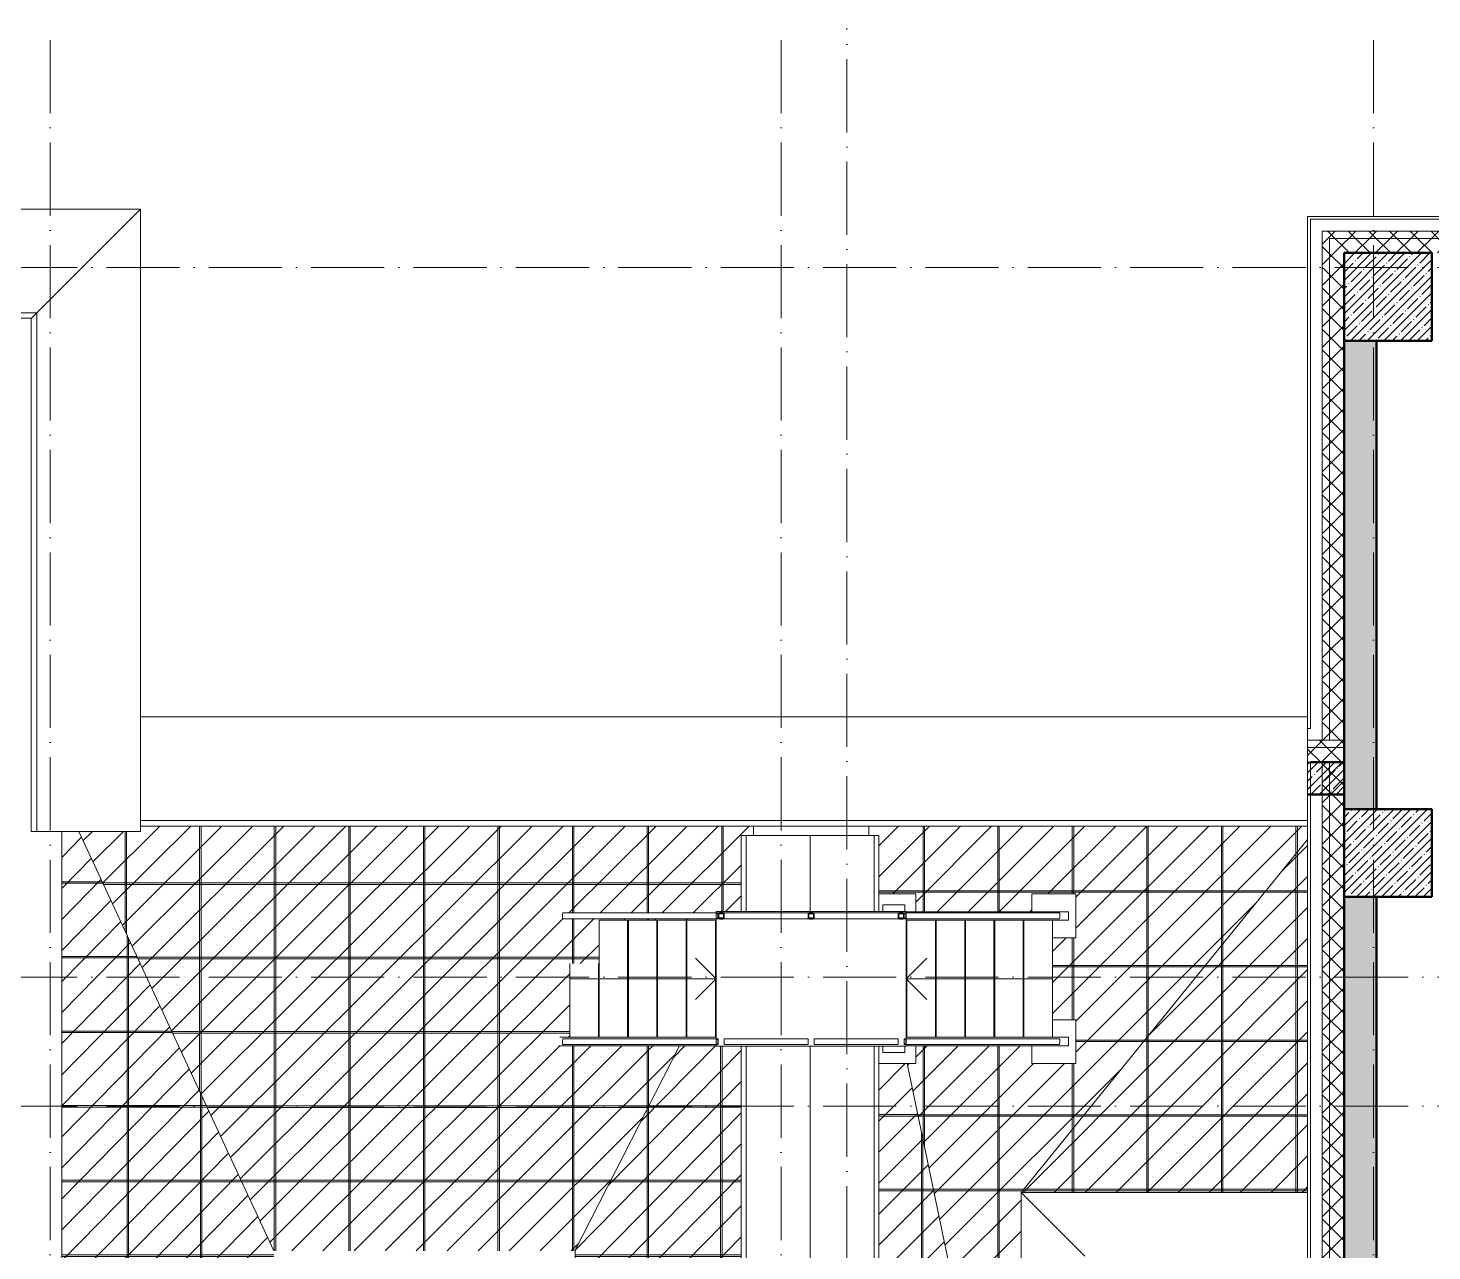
# Model space of a CAD drawing. Header units: millimetres. Extents: x -269418 to 201924, y -5890 to 98643.
# Drawn here: x 33160 to 42760, y 20280 to 28637 of the extents above; entities that cross this region are included whole.
import ezdxf

# ---------------------------------------------------------------- set-up
doc = ezdxf.new("R2010")
doc.units = ezdxf.units.MM
doc.linetypes.add('50_200_ШТРИХ_1Т_ш5_п1_п1_', pattern=[700, 500, -100, 0, -100])
for name, color, linetype, lineweight in [('A-DETL', 7, 'Continuous', 9), ('A-DETL-1', 7, 'Continuous', 5), ('A-DETL-2', 7, 'Continuous', 50), ('A-DETL-GENF-1', 7, 'Continuous', 5), ('A-FLOR', 7, 'Continuous', 9), ('A-GENM', 7, 'Continuous', 9), ('A-GENM-1', 7, 'Continuous', 25), ('A-GENM-2', 7, 'Continuous', 5), ('A-ROOF', 7, 'Continuous', 9), ('A-ROOF-PATT-1', 7, 'Continuous', 5), ('A-WALL', 7, 'Continuous', 5), ('A-WALL-3', 7, 'Continuous', 50), ('A-WALL-FNSH-1', 7, 'Continuous', 9), ('A-WALL-PATT-2', 7, 'Continuous', 5), ('S-COLS', 7, 'Continuous', 9), ('S-COLS-1', 7, 'Continuous', 5), ('S-COLS-2', 7, 'Continuous', 50), ('Оси-1', 7, '50_200_ШТРИХ_1Т_ш5_п1_п1_', 9)]:
    doc.layers.add(name, color=color, linetype=linetype, lineweight=lineweight)
pattern_1 = [(45, (0, 0), (-70.71068, 70.71068), []), (135, (0, 0), (-70.71068, -70.71068), [])]
pattern_2 = [(45, (0, 0), (-57.02463, 57.02463), []), (45, (57.025, 0), (-57.02463, 57.02463), [100.806, -20.161, 3.353, -16.808])]

# ---------------------------------------------------------------- blocks, each defined once
blk = doc.blocks.new('парапет1 - парапет-18629556-АР1_1_Кладочный план 3 этажа')
at = {"layer": 'A-GENM'}
for p, q in [((-2411.1, 27400.1), (33928.1, 27400.1)), ((33928.1, 27400.1), (33218.8, 26690.8)), ((33928.1, 27400.1), (33928.1, 23147.3)), ((33218.8, 26690.8), (-1701.8, 26690.8)), ((33218.8, 26690.8), (33182.6, 26654.6)), ((33218.8, 23147.3), (33218.8, 26690.8)), ((-1664.6, 26653.6), (33181.6, 26653.6)), ((33181.6, 26653.6), (33181.6, 23147.3)), ((33182.6, 23147.3), (33181.6, 23147.3)), ((33218.8, 23147.3), (33182.6, 23147.3)), ((33928.1, 23147.3), (33218.8, 23147.3))]:
    blk.add_line(p, q, dxfattribs=at)
blk.add_open_spline([(33182.6, 26654.6), (33182.2, 26654.2), (33181.7, 26653.7), (33181.6, 26653.6), (33181.6, 26653.6)], degree=3, dxfattribs=at)
blk = doc.blocks.new('Колонна_Несущая_Прямоугольное сечение - 600х600-29565355-АР1_1_Кладочный план 3 этажа')
at = {"layer": 'S-COLS-1'}
h = blk.add_hatch(dxfattribs=at)
h.set_pattern_fill('FP_8', color=256, style=0, pattern_type=2)
h.set_pattern_definition([(45, (-42460, -26800), (-57.02463, 57.02463), []), (45, (-42402.975, -26800), (-57.02463, 57.02463), [100.806, -20.161, 3.353, -16.808])])
h.paths.add_polyline_path([(-300, -300), (300, -300), (300, 300), (-300, 300), (-300, -128.6)], flags=0)
at = {"layer": 'S-COLS-2'}
for p, q in [((300, 300), (-300, 300)), ((-300, 300), (-300, -300)), ((300, -300), (300, 300)), ((-300, -300), (300, -300))]:
    blk.add_line(p, q, dxfattribs=at)
blk = doc.blocks.new('Gfhfgtnyfz rhsirf 1 - Gfhfgtnyfz rhsirf 3-21026214-АР1_1_Кладочный план 3 этажа')
at = {"layer": 'A-GENM'}
for p, q in [((38037.1, 23120.1), (38037.1, 22600)), ((38037.1, 23120.1), (38038.1, 23120.1)), ((38038.1, 23120.1), (38069.6, 23120.1)), ((38069.6, 23120.1), (38507.8, 23120.1)), ((38069.6, 23120.1), (38069.6, 22600)), ((38507.8, 23120.1), (38946.2, 23120.1)), ((38507.8, 22600), (38507.8, 23120.1)), ((38946.2, 23120.1), (38977.7, 23120.1)), ((38946.2, 22600), (38946.2, 23120.1)), ((38977.7, 23120.1), (38978.7, 23120.1)), ((38978.7, 22600), (38978.7, 23120.1)), ((38037.1, 21680), (38037.1, 15450)), ((38069.6, 21680), (38069.6, 15450)), ((38507.8, 15450), (38507.8, 21680)), ((38946.2, 15450), (38946.2, 21680)), ((38978.7, 15450), (38978.7, 21680))]:
    blk.add_line(p, q, dxfattribs=at)
blk = doc.blocks.new('парапет10 - парапет-22960140-АР1_1_Кладочный план 3 этажа')
at = {"layer": 'A-GENM'}
for p, q in [((41772.4, 23888.4), (33790.5, 23888.4)), ((33790.5, 23887.4), (33790.5, 23888.4)), ((33790.5, 23851.2), (33790.5, 23887.4)), ((33790.5, 23451.9), (33790.5, 23851.2)), ((33790.5, 23851.2), (41772.4, 23851.2)), ((33790.5, 23141.9), (33790.5, 23301.9)), ((41772.4, 23141.9), (33790.5, 23141.9))]:
    blk.add_line(p, q, dxfattribs=at)
blk = doc.blocks.new('Колонна_Несущая_Прямоугольное сечение - 600х600-V56-АР1_1_Кладочный план 3 этажа')
at = {"layer": 'S-COLS-1'}
h = blk.add_hatch(dxfattribs=at)
h.set_pattern_fill('FP_39', color=256, style=0, pattern_type=2)
h.set_pattern_definition([(45, (-42460, -23000), (-57.02463, 57.02463), []), (45, (-42402.975, -23000), (-57.02463, 57.02463), [100.806, -20.161, 3.353, -16.808])])
h.paths.add_polyline_path([(-300, -300), (300, -300), (300, 300), (-300, 300), (-300, 96.5)], flags=0)
at = {"layer": 'S-COLS-2'}
for p, q in [((300, 300), (-300, 300)), ((-300, 300), (-300, -300)), ((300, -300), (300, 300)), ((-300, -300), (300, -300))]:
    blk.add_line(p, q, dxfattribs=at)
blk = doc.blocks.new('Лестница_Металлическая_Мостки - ММ-2-30596725-АР1_1_Кладочный план 3 этажа')
at = {"layer": 'A-GENM'}
for p, q in [((-650, 0), (-791.4, 141.4)), ((650, 0), (791.4, 141.4)), ((-650, 0), (-1650, 0)), ((-650, 0), (-791.4, -141.4)), ((650, 0), (791.4, -141.4)), ((650, 0), (1650, 0))]:
    blk.add_line(p, q, dxfattribs=at)
blk = doc.blocks.new('ОП_Ступень - ОП_Ступень-30591598-АР1_1_Кладочный план 3 этажа')
at = {"layer": 'A-GENM'}
for p, q in [((0, 400), (0, -400)), ((195, -400), (195, 400))]:
    blk.add_line(p, q, dxfattribs=at)
blk = doc.blocks.new('ОП_Ступень - ОП_Ступень-30591599-АР1_1_Кладочный план 3 этажа')
at = {"layer": 'A-GENM'}
for p, q in [((0, 400), (195, 400)), ((0, 400), (0, -400)), ((195, -400), (195, 400))]:
    blk.add_line(p, q, dxfattribs=at)
blk = doc.blocks.new('ОП_Ступень - ОП_Ступень-V119-АР1_1_Кладочный план 3 этажа')
at = {"layer": 'A-GENM'}
for p, q in [((0, 103.9), (0, -400)), ((195, -400), (195, 103.9))]:
    blk.add_line(p, q, dxfattribs=at)
blk = doc.blocks.new('ОП_Швеллер_Наклонный - ОП_Швеллер-30603754-АР1_1_Кладочный план 3 этажа')
at = {"layer": 'A-GENM'}
for p, q in [((0, 0), (1110, 0)), ((0, 0), (0, -58)), ((0, -58), (1110, -58))]:
    blk.add_line(p, q, dxfattribs=at)
blk = doc.blocks.new('ОП_Швеллер_Наклонный - ОП_Швеллер-30603753-АР1_1_Кладочный план 3 этажа')
at = {"layer": 'A-GENM'}
for p, q in [((0, 58), (0, 0)), ((1110, 58), (0, 58)), ((1110, 0), (0, 0))]:
    blk.add_line(p, q, dxfattribs=at)
blk = doc.blocks.new('ОП_Площадка - Площадка_Ромб-30591807-АР1_1_Кладочный план 3 этажа')
at = {"layer": 'A-GENM'}
for p, q in [((-650, 460), (-650, 449.8)), ((650, 460), (-650, 460)), ((-650, 410.2), (-650, -410.2)), ((650, 449.8), (650, 460)), ((650, -410.2), (650, 410.2)), ((-650, -449.8), (-650, -460)), ((-650, -460), (650, -460)), ((650, -460), (650, -449.8))]:
    blk.add_line(p, q, dxfattribs=at)
blk = doc.blocks.new('ОП_Поручень_Наклонный - ОП_Поручень_Наклонный-30603760-АР1_1_Кладочный план 3 этажа')
at = {"layer": 'A-GENM'}
for p, q in [((1007.9, -12), (1007.9, 12)), ((2060.8, 20), (1013, 20)), ((2057.9, -12), (2057.9, 12)), ((2059.4, 12), (2059.4, -12)), ((2060.8, 20), (2069.4, 20)), ((2069.4, 16), (2060.8, 16)), ((2070.8, -12), (2070.8, 12)), ((2072.2, 12), (2072.2, -12)), ((1013, -20), (2060.8, -20)), ((2060.8, -16), (2069.4, -16)), ((2069.4, -20), (2060.8, -20))]:
    blk.add_line(p, q, dxfattribs=at)
at = {"layer": 'A-GENM', "flags": 128}
for points in [[(2057.9, 12), (2058, 13.8), (2058.2, 15.5), (2058.6, 17), (2059, 18.3), (2059.6, 19.2), (2060.2, 19.8), (2060.8, 20)], [(2060.8, 16), (2060.5, 15.9), (2060.2, 15.6), (2059.9, 15.1), (2059.7, 14.5), (2059.5, 13.7), (2059.4, 12.9), (2059.4, 12)], [(2069.4, 20), (2070, 19.8), (2070.6, 19.2), (2071.2, 18.3), (2071.6, 17), (2072, 15.5), (2072.2, 13.8), (2072.2, 12)], [(2070.8, 12), (2070.8, 12.9), (2070.7, 13.7), (2070.5, 14.5), (2070.3, 15.1), (2070, 15.6), (2069.7, 15.9), (2069.4, 16)], [(2060.8, -20), (2060.2, -19.8), (2059.6, -19.2), (2059, -18.3), (2058.6, -17), (2058.2, -15.5), (2058, -13.8), (2057.9, -12)], [(2059.4, -12), (2059.4, -12.9), (2059.5, -13.7), (2059.7, -14.5), (2059.9, -15.1), (2060.2, -15.6), (2060.5, -15.9), (2060.8, -16)], [(2072.2, -12), (2072.2, -13.8), (2072, -15.5), (2071.6, -17), (2071.2, -18.3), (2070.6, -19.2), (2070, -19.8), (2069.4, -20)], [(2069.4, -16), (2069.7, -15.9), (2070, -15.6), (2070.3, -15.1), (2070.5, -14.5), (2070.7, -13.7), (2070.8, -12.9), (2070.8, -12)]]:
    blk.add_lwpolyline(points, dxfattribs=at)
at = {"layer": 'A-GENM'}
for centre, start_param, end_param in [((1013, 12), 0, 1.570796), ((1013, -12), 1.570796, 3.141593)]:
    blk.add_ellipse(centre, major_axis=(0, 8), ratio=0.633996, start_param=start_param, end_param=end_param, dxfattribs=at)
blk = doc.blocks.new('ОП_Труба - ОП_Труба 40x40x4_Прямая-30603762-АР1_1_Кладочный план 3 этажа')
at = {"layer": 'A-GENM-2'}
h = blk.add_hatch(dxfattribs=at)
h.set_pattern_fill('FP_110', color=256, style=0, pattern_type=2)
h.set_pattern_definition([(225, (38867.234, 22570), (35.35534, -35.35534), [])])
h.paths.add_polyline_path([(979.9, 20), (955.9, 20), (950.3, 17.7), (947.9, 9.7), (948.8, -14.1), (950.3, -17.7), (955.9, -20), (979.9, -20), (985.6, -17.7), (987.9, -12), (987.9, 12), (985.6, 17.7)], flags=0)
h.paths.add_polyline_path([(955.9, 16), (979.9, 16), (982.8, 14.8), (983.9, 9.7), (983.9, -12), (982.8, -14.8), (979.9, -16), (955.9, -16), (952.8, -14.1), (951.9, -12), (952.8, 14.1), (953.1, 14.8)], flags=0)
at = {"layer": 'A-GENM-1'}
for p, q in [((951.9, -12), (951.9, 12)), ((979.9, 20), (955.9, 20)), ((955.9, 16), (979.9, 16)), ((983.9, 12), (983.9, -12)), ((979.9, -16), (955.9, -16)), ((955.9, -20), (979.9, -20))]:
    blk.add_line(p, q, dxfattribs=at)
for centre, radius, start, end in [((955.9, 12), 8, 90, 180), ((955.9, 12), 4, 90, 180), ((979.9, 12), 8, 360, 90), ((979.9, 12), 4, 360, 90), ((955.9, -12), 8, 180, 270), ((955.9, -12), 4, 180, 270), ((979.9, -12), 4, 270, 0), ((979.9, -12), 8, 270, 360)]:
    blk.add_arc(centre, radius, start, end, dxfattribs=at)
blk = doc.blocks.new('ОП_Труба - ОП_Труба 40x40x4_Прямая-V120-АР1_1_Кладочный план 3 этажа')
at = {"layer": 'A-GENM-2'}
h = blk.add_hatch(dxfattribs=at)
h.set_pattern_fill('FP_111', color=256, style=0, pattern_type=2)
h.set_pattern_definition([(225, (40098.633, 22570), (35.35534, -35.35534), [])])
h.paths.add_polyline_path([(979.9, 20), (955.9, 20), (950.3, 17.7), (947.9, 9.7), (947.9, -12), (950.3, -17.7), (955.9, -20), (979.9, -20), (985.6, -17.7), (987.9, -12), (987.1, 14.1), (985.6, 17.7)], flags=0)
h.paths.add_polyline_path([(955.9, 16), (979.9, 16), (983.1, 14.1), (983.9, 9.7), (983.1, -14.1), (982.8, -14.8), (979.9, -16), (955.9, -16), (953.1, -14.8), (951.9, -12), (951.9, 12), (953.1, 14.8)], flags=0)
at = {"layer": 'A-GENM-1'}
for p, q in [((951.9, -12), (951.9, 12)), ((979.9, 20), (955.9, 20)), ((955.9, 16), (979.9, 16)), ((983.9, 12), (983.9, -12)), ((979.9, -16), (955.9, -16)), ((955.9, -20), (979.9, -20))]:
    blk.add_line(p, q, dxfattribs=at)
for centre, radius, start, end in [((955.9, 12), 8, 90, 180), ((955.9, 12), 4, 90, 180), ((979.9, 12), 8, 360, 90), ((979.9, 12), 4, 360, 90), ((955.9, -12), 8, 180, 270), ((955.9, -12), 4, 180, 270), ((979.9, -12), 4, 270, 0), ((979.9, -12), 8, 270, 360)]:
    blk.add_arc(centre, radius, start, end, dxfattribs=at)
blk = doc.blocks.new('ОП_Поручень_Наклонный - ОП_Поручень_Наклонный-30603763-АР1_1_Кладочный план 3 этажа')
at = {"layer": 'A-GENM'}
for p, q in [((1007.9, -12), (1007.9, 12)), ((2060.8, 20), (1013, 20)), ((2057.9, -12), (2057.9, 12)), ((2059.4, 12), (2059.4, -12)), ((2060.8, 20), (2069.4, 20)), ((2069.4, 16), (2060.8, 16)), ((2070.8, -12), (2070.8, 12)), ((2072.2, 12), (2072.2, -12)), ((1013, -20), (2060.8, -20)), ((2060.8, -16), (2069.4, -16)), ((2069.4, -20), (2060.8, -20))]:
    blk.add_line(p, q, dxfattribs=at)
at = {"layer": 'A-GENM', "flags": 128}
for points in [[(2057.9, 12), (2058, 13.8), (2058.2, 15.5), (2058.6, 17), (2059, 18.3), (2059.6, 19.2), (2060.2, 19.8), (2060.8, 20)], [(2060.8, 16), (2060.5, 15.9), (2060.2, 15.6), (2059.9, 15.1), (2059.7, 14.5), (2059.5, 13.7), (2059.4, 12.9), (2059.4, 12)], [(2069.4, 20), (2070, 19.8), (2070.6, 19.2), (2071.2, 18.3), (2071.6, 17), (2072, 15.5), (2072.2, 13.8), (2072.2, 12)], [(2070.8, 12), (2070.8, 12.9), (2070.7, 13.7), (2070.5, 14.5), (2070.3, 15.1), (2070, 15.6), (2069.7, 15.9), (2069.4, 16)], [(2060.8, -20), (2060.2, -19.8), (2059.6, -19.2), (2059, -18.3), (2058.6, -17), (2058.2, -15.5), (2058, -13.8), (2057.9, -12)], [(2059.4, -12), (2059.4, -12.9), (2059.5, -13.7), (2059.7, -14.5), (2059.9, -15.1), (2060.2, -15.6), (2060.5, -15.9), (2060.8, -16)], [(2072.2, -12), (2072.2, -13.8), (2072, -15.5), (2071.6, -17), (2071.2, -18.3), (2070.6, -19.2), (2070, -19.8), (2069.4, -20)], [(2069.4, -16), (2069.7, -15.9), (2070, -15.6), (2070.3, -15.1), (2070.5, -14.5), (2070.7, -13.7), (2070.8, -12.9), (2070.8, -12)]]:
    blk.add_lwpolyline(points, dxfattribs=at)
at = {"layer": 'A-GENM'}
for centre, start_param, end_param in [((1013, 12), 0, 1.570796), ((1013, -12), 1.570796, 3.141593)]:
    blk.add_ellipse(centre, major_axis=(0, 8), ratio=0.633996, start_param=start_param, end_param=end_param, dxfattribs=at)
blk = doc.blocks.new('ОП_Швеллер_Наклонный - ОП_Швеллер-V121-АР1_1_Кладочный план 3 этажа')
at = {"layer": 'A-GENM'}
for p, q in [((40.3, 0), (1110, 0)), ((34.2, -58), (1110, -58))]:
    blk.add_line(p, q, dxfattribs=at)
blk = doc.blocks.new('ОП_Труба - ОП_Труба 40x40x4_Прямая-V122-АР1_1_Кладочный план 3 этажа')
at = {"layer": 'A-GENM-2'}
h = blk.add_hatch(dxfattribs=at)
h.set_pattern_fill('FP_112', color=256, style=0, pattern_type=2)
h.set_pattern_definition([(225, (39482.933, 22570), (35.35534, -35.35534), [])])
h.paths.add_polyline_path([(955.9, 20), (950.3, 17.7), (947.9, 12), (948.8, -14.1), (950.3, -17.7), (955.9, -20), (979.9, -20), (985.6, -17.7), (987.9, -12), (987.1, 14.1), (985.6, 17.7), (979.9, 20)], flags=0)
h.paths.add_polyline_path([(979.9, 16), (983.1, 14.1), (983.9, 12), (983.1, -14.1), (982.8, -14.8), (979.9, -16), (955.9, -16), (952.8, -14.1), (951.9, -12), (952.8, 14.1), (953.1, 14.8), (955.9, 16)], flags=0)
at = {"layer": 'A-GENM-1'}
for p, q in [((951.9, -12), (951.9, 12)), ((979.9, 20), (955.9, 20)), ((955.9, 16), (979.9, 16)), ((983.9, 12), (983.9, -12)), ((979.9, -16), (955.9, -16)), ((955.9, -20), (979.9, -20))]:
    blk.add_line(p, q, dxfattribs=at)
for centre, radius, start, end in [((955.9, 12), 8, 90, 180), ((955.9, 12), 4, 90, 180), ((979.9, 12), 8, 360, 90), ((979.9, 12), 4, 360, 90), ((955.9, -12), 8, 180, 270), ((955.9, -12), 4, 180, 270), ((979.9, -12), 4, 270, 0), ((979.9, -12), 8, 270, 360)]:
    blk.add_arc(centre, radius, start, end, dxfattribs=at)
blk = doc.blocks.new('ОП_Поручень_Прямой - ОП_Поручень_Прямой-30603775-АР1_1_Кладочный план 3 этажа')
at = {"layer": 'A-GENM'}
for p, q in [((1523.6, 20), (947.9, 20)), ((947.9, 12), (947.9, 20)), ((947.9, -12), (947.9, 12)), ((1523.6, 20), (1523.6, 12)), ((1523.6, 12), (1523.6, -12)), ((947.9, -20), (947.9, -12)), ((947.9, -20), (1523.6, -20)), ((1523.6, -12), (1523.6, -20))]:
    blk.add_line(p, q, dxfattribs=at)
blk = doc.blocks.new('ОП_Площадка - Площадка_Лист-30591620-АР1_1_Кладочный план 3 этажа')
at = {"layer": 'A-GENM'}
for p, q in [((10, 150), (-150, 150)), ((-150, 150), (-150, -150)), ((150, -150), (150, -28)), ((-150, -150), (150, -150))]:
    blk.add_line(p, q, dxfattribs=at)
blk = doc.blocks.new('ОП_Площадка - Площадка_Лист-V123-АР1_1_Кладочный план 3 этажа')
at = {"layer": 'A-GENM'}
for p, q in [((150, 150), (-150, 150)), ((-150, 150), (-150, -150)), ((150, 28), (150, 150)), ((-150, -150), (10, -150))]:
    blk.add_line(p, q, dxfattribs=at)
blk = doc.blocks.new('ОП_Площадка - Площадка_Лист-30591621-АР1_1_Кладочный план 3 этажа')
at = {"layer": 'A-GENM'}
for p, q in [((-75, -30), (-75, -75)), ((-75, -75), (75, -75)), ((75, -75), (75, -30))]:
    blk.add_line(p, q, dxfattribs=at)
blk = doc.blocks.new('ОП_Площадка - Площадка_Лист-V124-АР1_1_Кладочный план 3 этажа')
at = {"layer": 'A-GENM'}
for p, q in [((-75, 75), (-75, 30)), ((75, 75), (-75, 75)), ((75, 30), (75, 75))]:
    blk.add_line(p, q, dxfattribs=at)
blk = doc.blocks.new('ОП_Площадка - Площадка_Лист-30591622-АР1_1_Кладочный план 3 этажа')
at = {"layer": 'A-GENM'}
for p, q in [((150, 150), (-101.3, 150)), ((150, 28), (150, 150)), ((85, -150), (90, -150))]:
    blk.add_line(p, q, dxfattribs=at)
blk = doc.blocks.new('ОП_Площадка - Площадка_Лист-V125-АР1_1_Кладочный план 3 этажа')
at = {"layer": 'A-GENM'}
for p, q in [((90, 150), (85, 150)), ((150, -150), (150, -28)), ((-101.7, -150), (150, -150))]:
    blk.add_line(p, q, dxfattribs=at)
blk = doc.blocks.new('ОП_Поручень_Прямой - ОП_Поручень_Прямой-30603776-АР1_1_Кладочный план 3 этажа')
at = {"layer": 'A-GENM'}
for p, q in [((1523.6, 20), (947.9, 20)), ((947.9, 12), (947.9, 20)), ((947.9, -12), (947.9, 12)), ((1523.6, 20), (1523.6, 12)), ((1523.6, 12), (1523.6, -12)), ((947.9, -20), (947.9, -12)), ((947.9, -20), (1523.6, -20)), ((1523.6, -12), (1523.6, -20))]:
    blk.add_line(p, q, dxfattribs=at)

msp = doc.modelspace()

# ---------------------------------------------------------------- hatches: boundary and pattern name
at = {"layer": 'A-DETL-GENF-1'}
h = msp.add_hatch(dxfattribs=at)
h.set_pattern_fill('FP_2', color=256, style=0, pattern_type=2)
h.set_pattern_definition(pattern_1)
h.paths.add_polyline_path([(42160, 23720), (42160, 23770), (41910, 23770), (41910, 23720)], flags=0)
h = msp.add_hatch(dxfattribs=at)
h.set_pattern_fill('FP_2', color=256, style=0, pattern_type=2)
h.set_pattern_definition(pattern_1)
h.paths.add_polyline_path([(42160, 23620), (42160, 23720), (41910, 23720), (41910, 23620), (41930, 23620)], flags=0)
at = {"layer": 'A-ROOF-PATT-1'}
h = msp.add_hatch(dxfattribs=at)
h.set_pattern_fill('FP_15', color=256, style=0, pattern_type=2)
h.set_pattern_definition([(45.488, (1423.98, 0), (-104.27274, 106.06635), [])])
h.paths.add_polyline_path([(33397.7, 15450), (34840, 19220), (34840, 20280), (33507.5, 23147.3), (33390, 23147.3), (33390, 15450)], flags=0)
h = msp.add_hatch(dxfattribs=at)
h.set_pattern_fill('FP_16', color=256, style=0, pattern_type=2)
h.set_pattern_definition([(90, (2250.3, -662.64), (-501.382, 3e-14), []), (90, (2260.1, -662.64), (-501.382, 3e-14), []), (180, (2255.2, -657.64), (-6e-14, -510), []), (180, (2255.2, -667.64), (-6e-14, -510), [])])
h.paths.add_polyline_path([(33397.7, 15450), (34840, 19220), (34840, 20280), (33507.5, 23147.3), (33390, 23147.3), (33390, 15450)], flags=0)
h = msp.add_hatch(dxfattribs=at)
h.set_pattern_fill('FP_19', color=256, style=0, pattern_type=2)
h.set_pattern_definition([(44.893, (0, 28.34), (-106.06614, 105.671), [])])
h.paths.add_polyline_path([(34840, 20280), (36900, 20280), (37614.5, 21682), (36789.2, 21682), (36795.3, 21740), (36865, 21740), (36865, 22243.9), (37060, 22243.9), (37060, 21740), (37065, 21740), (37065, 22540), (37260, 22540), (37260, 21740), (37265, 21740), (37265, 22540), (37460, 22540), (37460, 21740), (37465, 21740), (37465, 22540), (37660, 22540), (37660, 21771.3), (37665, 21781.1), (37665, 22540), (37860, 22540), (37860, 22163.8), (37865, 22173.6), (37865, 22550), (36817.5, 22551.1), (36815.5, 22554.5), (36815, 22558), (36816.2, 22587), (36818.8, 22589.7), (36820.1, 22590), (37865, 22590), (37865, 22600), (38037.1, 22600), (38038.1, 23120.1), (38120, 23120.1), (38120, 23183.5), (33928.1, 23183.5), (33928.1, 23147.3), (33507.5, 23147.3), (34527.9, 20951.6)], flags=0)
h = msp.add_hatch(dxfattribs=at)
h.set_pattern_fill('FP_20', color=256, style=0, pattern_type=2)
h.set_pattern_definition([(0, (677.8, -578.2), (0, 508.101), []), (0, (677.8, -588.17), (0, 508.101), []), (90, (682.8, -583.2), (-510, 3e-14), []), (90, (672.8, -583.2), (-510, 3e-14), [])])
h.paths.add_polyline_path([(34840, 20280), (36900, 20280), (37614.5, 21682), (36789.2, 21682), (36795.3, 21740), (36865, 21740), (36865, 22243.9), (37060, 22243.9), (37060, 21740), (37065, 21740), (37065, 22540), (37260, 22540), (37260, 21740), (37265, 21740), (37265, 22540), (37460, 22540), (37460, 21740), (37465, 21740), (37465, 22540), (37660, 22540), (37660, 21771.3), (37665, 21781.1), (37665, 22540), (37860, 22540), (37860, 22163.8), (37865, 22173.6), (37865, 22550), (36817.5, 22551.1), (36815.5, 22554.5), (36815, 22558), (36816.2, 22587), (36818.8, 22589.7), (36820.1, 22590), (37865, 22590), (37865, 22600), (38037.1, 22600), (38038.1, 23120.1), (38120, 23120.1), (38120, 23183.5), (33928.1, 23183.5), (33928.1, 23147.3), (33507.5, 23147.3), (34527.9, 20951.6)], flags=0)
h = msp.add_hatch(dxfattribs=at)
h.set_pattern_fill('FP_27', color=256, style=0, pattern_type=2)
h.set_pattern_definition([(44.997, (0, -17.02), (-106.0661, 106.0546), [])])
h.paths.add_polyline_path([(39770, 18680), (40830, 18680), (40925.8, 19020), (39950, 19020), (39950, 20680), (41910, 23092.3), (41910, 23183.5), (38910, 23183.5), (38910, 23120.1), (38978.7, 23120.1), (38978.7, 22720), (39230, 22720), (39230, 22598), (40025, 22598.5), (40025, 22720), (40325, 22720), (40325, 22420), (40165, 22420), (40165, 21860), (40325, 21860), (40325, 21560), (40025, 21560), (40025, 21682), (39230, 21682), (39230, 21560), (39172, 21560), (39595.3, 19521.6)], flags=0)
h.paths.add_polyline_path([(39970, 21740), (39970, 22540), (39965, 22540), (39965, 21740)], flags=0)
h.paths.add_polyline_path([(39770, 21740), (39770, 22540), (39765, 22540), (39765, 21740)], flags=0)
h.paths.add_polyline_path([(39570, 21740), (39570, 22540), (39565, 22540), (39565, 21740)], flags=0)
h.paths.add_polyline_path([(39370, 21740), (39370, 22540), (39365, 22540), (39365, 21740)], flags=0)
h.paths.add_polyline_path([(39170, 21860), (39170, 22420), (39165, 22420), (39165, 21860)], flags=0)
h = msp.add_hatch(dxfattribs=at)
h.set_pattern_fill('FP_28', color=256, style=0, pattern_type=2)
h.set_pattern_definition([(0, (15.1, -206.93), (0, 509.944), []), (0, (15.1, -216.93), (0, 509.944), []), (90, (20.1, -211.93), (-510, 3e-14), []), (90, (10.1, -211.93), (-510, 3e-14), [])])
h.paths.add_polyline_path([(39770, 18680), (40830, 18680), (40925.8, 19020), (39950, 19020), (39950, 20680), (41910, 23092.3), (41910, 23183.5), (38910, 23183.5), (38910, 23120.1), (38978.7, 23120.1), (38978.7, 22720), (39230, 22720), (39230, 22598), (40025, 22598.5), (40025, 22720), (40325, 22720), (40325, 22420), (40165, 22420), (40165, 21860), (40325, 21860), (40325, 21560), (40025, 21560), (40025, 21682), (39230, 21682), (39230, 21560), (39172, 21560), (39595.3, 19521.6)], flags=0)
h.paths.add_polyline_path([(39970, 21740), (39970, 22540), (39965, 22540), (39965, 21740)], flags=0)
h.paths.add_polyline_path([(39770, 21740), (39770, 22540), (39765, 22540), (39765, 21740)], flags=0)
h.paths.add_polyline_path([(39570, 21740), (39570, 22540), (39565, 22540), (39565, 21740)], flags=0)
h.paths.add_polyline_path([(39370, 21740), (39370, 22540), (39365, 22540), (39365, 21740)], flags=0)
h.paths.add_polyline_path([(39170, 21860), (39170, 22420), (39165, 22420), (39165, 21860)], flags=0)
h = msp.add_hatch(dxfattribs=at)
h.set_pattern_fill('FP_113', color=256, style=0, pattern_type=2)
h.set_pattern_definition([(45.005, (-13.24, 0), (-106.0491, 106.06596), [])])
h.paths.add_polyline_path([(39950, 20680), (41910, 20680), (41910, 23092.3), (40170.6, 20951.6)], flags=0)
h = msp.add_hatch(dxfattribs=at)
h.set_pattern_fill('FP_114', color=256, style=0, pattern_type=2)
h.set_pattern_definition([(270, (26.83, 295.7), (509.915, 3e-14), []), (270, (16.83, 295.7), (509.915, 3e-14), []), (0, (21.83, 290.7), (0, 510), []), (0, (21.83, 300.7), (0, 510), [])])
h.paths.add_polyline_path([(39950, 20680), (41910, 20680), (41910, 23092.3), (40170.6, 20951.6)], flags=0)
h = msp.add_hatch(dxfattribs=at)
h.set_pattern_fill('FP_13', color=256, style=0, pattern_type=2)
h.set_pattern_definition([(45.407, (799.02, 0), (-104.56854, 106.06624), [])])
h.paths.add_polyline_path([(38037.1, 16509.5), (38037.1, 21680), (37865, 21680), (37865, 21682), (37614.5, 21682), (36900, 20280), (36900, 19220), (37973.3, 16661.7)], flags=0)
h.paths.add_polyline_path([(37861.9, 21740), (37865, 21740), (37865, 22173.6), (37860, 22163.8), (37860, 21740)], flags=0)
h.paths.add_polyline_path([(37660, 21740), (37665, 21740), (37665, 21781.1), (37660, 21771.3), (37660, 21755.9)], flags=0)
h = msp.add_hatch(dxfattribs=at)
h.set_pattern_fill('FP_14', color=256, style=0, pattern_type=2)
h.set_pattern_definition([(270, (698.2, -152.96), (502.802, 3e-14), []), (270, (688.36, -152.96), (502.802, 3e-14), []), (0, (693.3, -157.96), (0, 510), []), (0, (693.3, -147.96), (0, 510), [])])
h.paths.add_polyline_path([(38037.1, 16509.5), (38037.1, 21680), (37865, 21680), (37865, 21682), (37614.5, 21682), (36900, 20280), (36900, 19220), (37973.3, 16661.7)], flags=0)
h.paths.add_polyline_path([(37861.9, 21740), (37865, 21740), (37865, 22173.6), (37860, 22163.8), (37860, 21740)], flags=0)
h.paths.add_polyline_path([(37660, 21740), (37665, 21740), (37665, 21781.1), (37660, 21771.3), (37660, 21755.9)], flags=0)
h = msp.add_hatch(dxfattribs=at)
h.set_pattern_fill('FP_23', color=256, style=0, pattern_type=2)
h.set_pattern_definition([(45.073, (303.15, 0), (-105.7968, 106.06566), [])])
h.paths.add_polyline_path([(38978.7, 15659.4), (39770, 16620), (39770, 18680), (39172, 21560), (38978.7, 21560), (38978.7, 15946.7)], flags=0)
h = msp.add_hatch(dxfattribs=at)
h.set_pattern_fill('FP_24', color=256, style=0, pattern_type=2)
h.set_pattern_definition([(90, (607.76, -1234.05), (-508.704, 3e-14), []), (90, (617.74, -1234.05), (-508.704, 3e-14), []), (180, (612.75, -1229.05), (-6e-14, -510), []), (180, (612.75, -1239.05), (-6e-14, -510), [])])
h.paths.add_polyline_path([(38978.7, 15659.4), (39770, 16620), (39770, 18680), (39172, 21560), (38978.7, 21560), (38978.7, 15946.7)], flags=0)
at = {"layer": 'A-WALL-PATT-2'}
h = msp.add_hatch(dxfattribs=at)
h.set_pattern_fill('FP_2', color=256, style=0, pattern_type=2)
h.set_pattern_definition(pattern_1)
h.paths.add_polyline_path([(42010, 15350), (42060, 15350), (42060, 23620), (42010, 23620), (42010, 15430)], flags=0)
h.paths.add_polyline_path([(42010, 23770), (42060, 23770), (42060, 27250), (42010, 27250), (42010, 23811.5)], flags=0)
h = msp.add_hatch(dxfattribs=at)
h.set_pattern_fill('FP_2', color=256, style=0, pattern_type=2)
h.set_pattern_definition(pattern_1)
h.paths.add_polyline_path([(93160, 27200), (93210, 27200), (93210, 27250), (80349.8, 27250), (80349.8, 27200), (91000.5, 27200)], flags=0)
h.paths.add_polyline_path([(77249.8, 27200), (77249.8, 27250), (76349.8, 27250), (76349.8, 27200)], flags=0)
h.paths.add_polyline_path([(74249.8, 27200), (74249.8, 27250), (72909.8, 27250), (72909.8, 27200)], flags=0)
h.paths.add_polyline_path([(69609.8, 27200), (70809.8, 27200), (70809.8, 27250), (69609.8, 27250)], flags=0)
h.paths.add_polyline_path([(66159.8, 27200), (67109.8, 27200), (67109.8, 27250), (66159.8, 27250)], flags=0)
h.paths.add_polyline_path([(58959.8, 27200), (58959.8, 27250), (57859.8, 27250), (57859.8, 27200), (58508.1, 27200)], flags=0)
h.paths.add_polyline_path([(63659.8, 27200), (63659.8, 27250), (62859.8, 27250), (62859.8, 27200)], flags=0)
h.paths.add_polyline_path([(61959.8, 27200), (61959.8, 27250), (59859.8, 27250), (59859.8, 27200), (61215.8, 27200)], flags=0)
h.paths.add_polyline_path([(50759.8, 27200), (50759.8, 27250), (49660.1, 27250), (49660.1, 27200), (50385, 27200)], flags=0)
h.paths.add_polyline_path([(53259.8, 27200), (54759.8, 27200), (54759.8, 27250), (53259.8, 27250)], flags=0)
h.paths.add_polyline_path([(48760.1, 27200), (48760.1, 27250), (47659.8, 27250), (47659.8, 27200), (47677.3, 27200)], flags=0)
h.paths.add_polyline_path([(42261.9, 27200), (44559.8, 27200), (44559.8, 27250), (42060, 27250), (42060, 27200), (42160, 27200)], flags=0)
h = msp.add_hatch(dxfattribs=at)
h.set_pattern_fill('FP_2', color=256, style=0, pattern_type=2)
h.set_pattern_definition(pattern_1)
h.paths.add_polyline_path([(42160, 15300), (42160, 23620), (42060, 23620), (42060, 15300)], flags=0)
h.paths.add_polyline_path([(42060, 23770), (42160, 23770), (42160, 27200), (42060, 27200), (42060, 23811.5)], flags=0)
h = msp.add_hatch(dxfattribs=at)
h.set_pattern_fill('FP_2', color=256, style=0, pattern_type=2)
h.set_pattern_definition(pattern_1)
h.paths.add_polyline_path([(93160, 27100), (93160, 27200), (80349.8, 27200), (80350.3, 27106), (80418.8, 27106), (80418.8, 27100), (93060, 27100)], flags=0)
h.paths.add_polyline_path([(73540, 27100), (74180.8, 27100), (74180.8, 27106), (74249.8, 27106), (74249.8, 27200), (72909.8, 27200), (72910.3, 27106), (72978.8, 27105.1), (72978.8, 27100)], flags=0)
h.paths.add_polyline_path([(77249.8, 27100), (77249.8, 27200), (76349.8, 27200), (76350.3, 27106), (76418.8, 27106), (76418.8, 27100), (76750, 27100)], flags=0)
h.paths.add_polyline_path([(62928.8, 27100), (63590.8, 27100), (63590.8, 27106), (63659.8, 27106), (63659.8, 27200), (62859.8, 27200), (62860.3, 27106), (62928.8, 27106)], flags=0)
h.paths.add_polyline_path([(70809.8, 27100), (70809.8, 27200), (69609.8, 27200), (69610.3, 27106), (69678.8, 27106), (69678.8, 27100), (70310, 27100)], flags=0)
h.paths.add_polyline_path([(66159.8, 27100), (67040.8, 27100), (67040.8, 27106), (67109.8, 27106), (67109.8, 27200), (66159.8, 27200)], flags=0)
h.paths.add_polyline_path([(57928.8, 27100), (58890.8, 27100), (58890.8, 27106), (58959.8, 27106), (58959.8, 27200), (57859.8, 27200), (57860.3, 27106), (57928.8, 27106)], flags=0)
h.paths.add_polyline_path([(59928.8, 27100), (61890.8, 27100), (61890.8, 27106), (61959.8, 27106), (61959.8, 27200), (59859.8, 27200), (59860.3, 27106), (59928.8, 27106), (59928.8, 27103.3)], flags=0)
h.paths.add_polyline_path([(54759.8, 27100), (54759.8, 27200), (53259.8, 27200), (53260.3, 27106), (53328.8, 27106), (53328.8, 27100)], flags=0)
h.paths.add_polyline_path([(50690.8, 27100), (50690.8, 27106), (50759.8, 27106), (50759.8, 27200), (49660.1, 27200), (49660.6, 27106), (49729.1, 27106), (49729.1, 27100), (50385, 27100)], flags=0)
h.paths.add_polyline_path([(48760.1, 27100), (48760.1, 27200), (47659.8, 27200), (47659.8, 27106), (47728.8, 27106), (47728.8, 27100)], flags=0)
h.paths.add_polyline_path([(42261.9, 27100), (44490.8, 27100), (44490.8, 27106), (44559.8, 27106), (44559.8, 27200), (42160, 27200), (42160, 27100)], flags=0)
h = msp.add_hatch(dxfattribs=at)
h.set_pattern_fill('FP_4', color=256, style=0, pattern_type=2)
h.set_pattern_definition(pattern_2)
h.paths.add_polyline_path([(42380, 15200), (42380, 16700), (42160, 16700), (42160, 15200), (42261.9, 15200)], flags=0)
h.paths.add_polyline_path([(42380, 17300), (42380, 22700), (42160, 22700), (42160, 17300), (42261.9, 17300)], flags=0)
h.paths.add_polyline_path([(42160, 23300), (42380, 23300), (42380, 26500), (42160, 26500), (42160, 23454)], flags=0)
h = msp.add_hatch(dxfattribs=at)
h.set_pattern_fill('FP_4', color=256, style=0, pattern_type=2)
h.set_pattern_definition(pattern_2)
h.paths.add_polyline_path([(41923.5, 23400), (42160, 23400), (42160, 23620), (41910, 23620), (41910, 23400)], flags=0)

# ---------------------------------------------------------------- linework, layer by layer
at = {"layer": 'A-DETL'}
for p, q in [((42010, 27250), (42010, 23770)), ((44559.8, 27250), (42160, 27250)), ((42160, 23770), (41910, 23770)), ((41910, 23770), (41910, 23720)), ((41910, 23720), (41910, 23620)), ((41910, 23620), (41930, 23620)), ((42010, 23620), (42010, 15450))]:
    msp.add_line(p, q, dxfattribs=at)
at = {"layer": 'A-DETL-1'}
msp.add_line((41910, 23720), (42160, 23720), dxfattribs=at)
at = {"layer": 'A-DETL-2'}
for p, q in [((42160, 23720), (42160, 23770)), ((42160, 23620), (42160, 23720)), ((41930, 23620), (42160, 23620))]:
    msp.add_line(p, q, dxfattribs=at)
at = {"layer": 'A-FLOR'}
for p, q in [((38120, 23183.8), (38120, 23120.1)), ((38910, 23120.1), (38910, 23183.8))]:
    msp.add_line(p, q, dxfattribs=at)
at = {"layer": 'A-ROOF'}
for p, q in [((33390, 15450), (33390, 23147.3)), ((34840, 20280), (33507.5, 23147.3)), ((39950, 20680), (41910, 23092.3)), ((37865, 22173.6), (37860, 22163.8)), ((37665, 21781.1), (37660, 21771.3)), ((37614.5, 21682), (36900, 20280)), ((39770, 18680), (39172, 21560)), ((39950, 19020), (39950, 20680)), ((40387, 20243), (39950, 20680)), ((39950, 20680), (41910, 20680))]:
    msp.add_line(p, q, dxfattribs=at)
at = {"layer": 'A-WALL'}
for p, q in [((41930, 27330), (41930, 23850)), ((44559.8, 27330), (41930, 27330)), ((42160, 27250), (42010, 27250)), ((42060, 27200), (42060, 23770)), ((44559.8, 27200), (42060, 27200)), ((41910, 23850), (41930, 23850)), ((41930, 23620), (41930, 15430)), ((42060, 23620), (42060, 15300))]:
    msp.add_line(p, q, dxfattribs=at)
at = {"layer": 'A-WALL-3'}
for p, q in [((42160, 26500), (42160, 23770)), ((42380, 23300), (42380, 26500)), ((42160, 23620), (42160, 23300)), ((42160, 23400), (42160, 23620)), ((41910, 23400), (42160, 23400)), ((42160, 22700), (42160, 17300)), ((42380, 17300), (42380, 22700))]:
    msp.add_line(p, q, dxfattribs=at)
at = {"layer": 'A-WALL-FNSH-1'}
for p, q in [((44559.8, 27350), (41910, 27350)), ((41910, 27350), (41910, 23930)), ((41910, 23183.5), (41910, 15450))]:
    msp.add_line(p, q, dxfattribs=at)
at = {"layer": 'Оси-1'}
for p, q in [((33310, -4150), (33310, 28636.9)), ((38310, -4150), (38310, 28636.9)), ((38760, -2880), (38760, 28636.9)), ((42360, -4150), (42360, 28636.9)), ((-6210, 27000), (125951.6, 27000)), ((-6210, 22150), (125951.6, 22150)), ((-6210, 21270), (125951.6, 21270))]:
    msp.add_line(p, q, dxfattribs=at)

# ---------------------------------------------------------------- block references
at = {"layer": 'A-GENM'}
for name, p in [('парапет1 - парапет-18629556-АР1_1_Кладочный план 3 этажа', (0, 0)), ('Gfhfgtnyfz rhsirf 1 - Gfhfgtnyfz rhsirf 3-21026214-АР1_1_Кладочный план 3 этажа', (0, 0)), ('ОП_Площадка - Площадка_Лист-30591622-АР1_1_Кладочный план 3 этажа', (39080, 22570)), ('ОП_Поручень_Наклонный - ОП_Поручень_Наклонный-30603760-АР1_1_Кладочный план 3 этажа', (35807.1, 22570)), ('ОП_Площадка - Площадка_Ромб-30591807-АР1_1_Кладочный план 3 этажа', (38515, 22140)), ('ОП_Поручень_Прямой - ОП_Поручень_Прямой-30603775-АР1_1_Кладочный план 3 этажа', (36971.4, 22570)), ('ОП_Площадка - Площадка_Лист-V124-АР1_1_Кладочный план 3 этажа', (39080, 22570)), ('ОП_Ступень - ОП_Ступень-30591599-АР1_1_Кладочный план 3 этажа', (37065, 22140)), ('ОП_Ступень - ОП_Ступень-30591599-АР1_1_Кладочный план 3 этажа', (37265, 22140)), ('ОП_Ступень - ОП_Ступень-30591599-АР1_1_Кладочный план 3 этажа', (37465, 22140)), ('ОП_Ступень - ОП_Ступень-30591599-АР1_1_Кладочный план 3 этажа', (37665, 22140)), ('Лестница_Металлическая_Мостки - ММ-2-30596725-АР1_1_Кладочный план 3 этажа', (38515, 22140)), ('ОП_Ступень - ОП_Ступень-V119-АР1_1_Кладочный план 3 этажа', (36865, 22140)), ('ОП_Площадка - Площадка_Лист-V125-АР1_1_Кладочный план 3 этажа', (39080, 21710)), ('ОП_Швеллер_Наклонный - ОП_Швеллер-V121-АР1_1_Кладочный план 3 этажа', (36755, 21740)), ('ОП_Поручень_Наклонный - ОП_Поручень_Наклонный-30603760-АР1_1_Кладочный план 3 этажа', (35807.1, 21710)), ('ОП_Поручень_Прямой - ОП_Поручень_Прямой-30603775-АР1_1_Кладочный план 3 этажа', (36971.4, 21710)), ('ОП_Площадка - Площадка_Лист-30591621-АР1_1_Кладочный план 3 этажа', (39080, 21710))]:
    msp.add_blockref(name, p, dxfattribs=at)
at = {"layer": 'A-GENM', "rotation": 180}
for name, p in [('парапет10 - парапет-22960140-АР1_1_Кладочный план 3 этажа', (75700.5, 47071.9)), ('ОП_Площадка - Площадка_Лист-30591620-АР1_1_Кладочный план 3 этажа', (40175, 22570)), ('ОП_Поручень_Прямой - ОП_Поручень_Прямой-30603776-АР1_1_Кладочный план 3 этажа', (40058.6, 22570)), ('ОП_Поручень_Наклонный - ОП_Поручень_Наклонный-30603763-АР1_1_Кладочный план 3 этажа', (41222.9, 22570)), ('ОП_Швеллер_Наклонный - ОП_Швеллер-30603754-АР1_1_Кладочный план 3 этажа', (40275, 22540)), ('ОП_Ступень - ОП_Ступень-30591598-АР1_1_Кладочный план 3 этажа', (39365, 22140)), ('ОП_Ступень - ОП_Ступень-30591598-АР1_1_Кладочный план 3 этажа', (39565, 22140)), ('ОП_Ступень - ОП_Ступень-30591598-АР1_1_Кладочный план 3 этажа', (39765, 22140)), ('ОП_Ступень - ОП_Ступень-30591598-АР1_1_Кладочный план 3 этажа', (39965, 22140)), ('ОП_Ступень - ОП_Ступень-30591598-АР1_1_Кладочный план 3 этажа', (40165, 22140)), ('ОП_Площадка - Площадка_Лист-V123-АР1_1_Кладочный план 3 этажа', (40175, 21710)), ('ОП_Поручень_Прямой - ОП_Поручень_Прямой-30603776-АР1_1_Кладочный план 3 этажа', (40058.6, 21710)), ('ОП_Поручень_Наклонный - ОП_Поручень_Наклонный-30603763-АР1_1_Кладочный план 3 этажа', (41222.9, 21710)), ('ОП_Швеллер_Наклонный - ОП_Швеллер-30603753-АР1_1_Кладочный план 3 этажа', (40275, 21740))]:
    msp.add_blockref(name, p, dxfattribs=at)
at = {"layer": 'A-GENM-1', "rotation": 180}
for name, p in [('ОП_Труба - ОП_Труба 40x40x4_Прямая-30603762-АР1_1_Кладочный план 3 этажа', (38867.2, 22570)), ('ОП_Труба - ОП_Труба 40x40x4_Прямая-V122-АР1_1_Кладочный план 3 этажа', (39482.9, 22570)), ('ОП_Труба - ОП_Труба 40x40x4_Прямая-V120-АР1_1_Кладочный план 3 этажа', (40098.6, 22570))]:
    msp.add_blockref(name, p, dxfattribs=at)
at = {"layer": 'S-COLS'}
for name, p in [('Колонна_Несущая_Прямоугольное сечение - 600х600-29565355-АР1_1_Кладочный план 3 этажа', (42460, 26800)), ('Колонна_Несущая_Прямоугольное сечение - 600х600-V56-АР1_1_Кладочный план 3 этажа', (42460, 23000))]:
    msp.add_blockref(name, p, dxfattribs=at)

doc.saveas('drawing.dxf')
